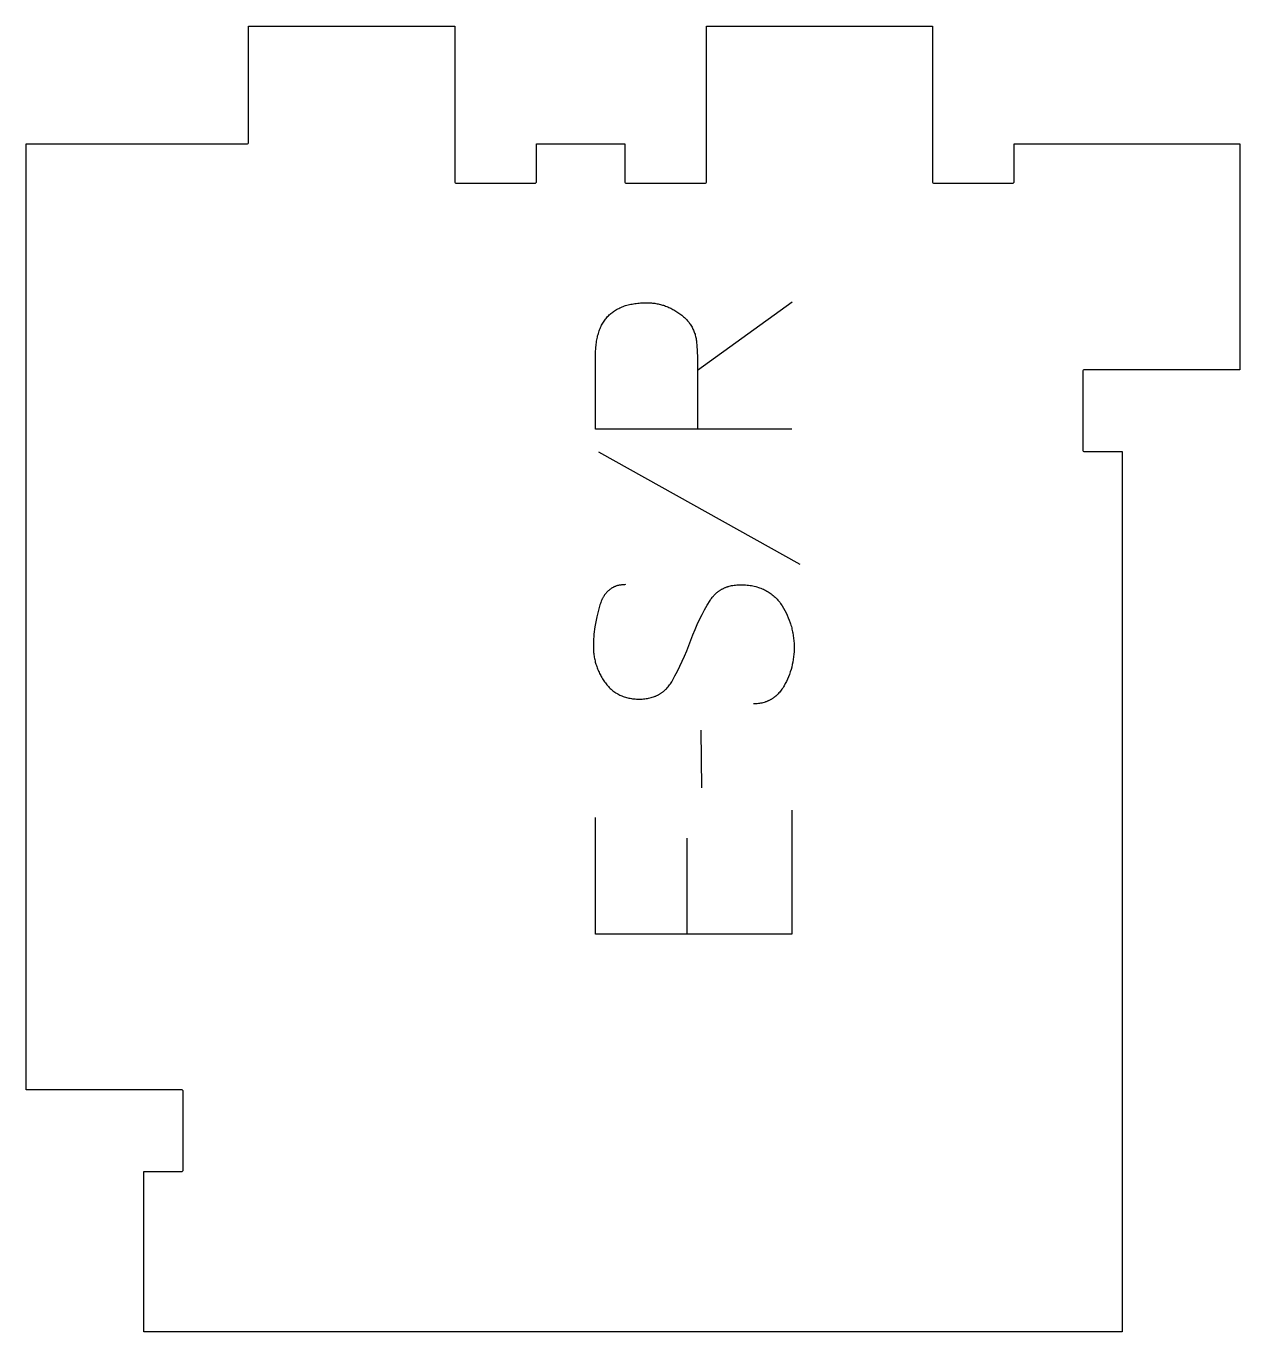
# Model space of a CAD drawing. Extents: x -87 to 98, y -97 to 103.
import ezdxf

# ---------------------------------------------------------------- set-up
doc = ezdxf.new("R2010")
doc.units = 0
doc.layers.add('1_ANYTOOL_1MMDEEP_LABELS_S', color=2, linetype='CONTINUOUS')
doc.layers.add('4_ANYTOOL_CUTTHROUGH_OUTSI', color=5, linetype='CONTINUOUS')

msp = doc.modelspace()

# ---------------------------------------------------------------- linework, layer by layer
at = {"layer": '1_ANYTOOL_1MMDEEP_LABELS_S'}
for p, q in [((15.46, 49.96), (29.94, 60.42)), ((0.37, 37.53), (31.14, 20.34)), ((16.01, -5.03), (16.1, -13.81)), ((13.83, -21.53), (13.83, -36.18))]:
    msp.add_line(p, q, dxfattribs=at)
for points in [[(29.9, 40.96), (-0.1, 40.96), (-0.1, 52.32), (-0.09, 52.81), (-0.07, 53.28), (-0.05, 53.51), (-0.03, 53.74), (-0.01, 53.96), (0.02, 54.18), (0.05, 54.4), (0.09, 54.61), (0.13, 54.82), (0.18, 55.02), (0.22, 55.23), (0.28, 55.42), (0.33, 55.61), (0.39, 55.8), (0.45, 55.99), (0.52, 56.17), (0.59, 56.35), (0.67, 56.52), (0.74, 56.69), (0.83, 56.85), (0.91, 57.02), (1, 57.17), (1.1, 57.33), (1.19, 57.48), (1.3, 57.62), (1.4, 57.77), (1.51, 57.9), (1.62, 58.04), (1.74, 58.17), (1.86, 58.29), (1.98, 58.42), (2.11, 58.54), (2.25, 58.65), (2.38, 58.76), (2.52, 58.87), (2.66, 58.97), (2.81, 59.07), (2.96, 59.17), (3.12, 59.26), (3.28, 59.35), (3.44, 59.43), (3.61, 59.51), (3.78, 59.58), (3.95, 59.66), (4.13, 59.72), (4.31, 59.79), (4.5, 59.85), (4.69, 59.91), (4.88, 59.96), (5.08, 60.01), (5.28, 60.05), (5.48, 60.09), (5.69, 60.13), (5.9, 60.16), (6.12, 60.19), (6.34, 60.22), (6.57, 60.24), (6.79, 60.26), (7.26, 60.28), (7.74, 60.29), (7.92, 60.29), (8.09, 60.28), (8.27, 60.27), (8.44, 60.26), (8.62, 60.24), (8.79, 60.22), (8.96, 60.2), (9.13, 60.17), (9.3, 60.14), (9.46, 60.11), (9.63, 60.07), (9.8, 60.03), (9.96, 59.99), (10.13, 59.94), (10.29, 59.89), (10.45, 59.84), (10.61, 59.78), (10.78, 59.72), (10.94, 59.65), (11.09, 59.58), (11.25, 59.51), (11.41, 59.44), (11.57, 59.36), (11.72, 59.27), (11.87, 59.19), (12.03, 59.1), (12.18, 59.01), (12.33, 58.91), (12.48, 58.81), (12.63, 58.71), (12.78, 58.6), (13.07, 58.38), (13.21, 58.26), (13.35, 58.15), (13.48, 58.03), (13.61, 57.91), (13.73, 57.78), (13.85, 57.66), (13.96, 57.53), (14.07, 57.4), (14.18, 57.27), (14.28, 57.13), (14.38, 56.99), (14.47, 56.85), (14.56, 56.71), (14.64, 56.57), (14.72, 56.42), (14.79, 56.27), (14.86, 56.12), (14.93, 55.96), (14.99, 55.81), (15.04, 55.65), (15.1, 55.48), (15.14, 55.32), (15.19, 55.15), (15.23, 54.98), (15.26, 54.81), (15.29, 54.64), (15.31, 54.46), (15.34, 54.28), (15.35, 54.1), (15.36, 53.92), (15.37, 53.73), (15.46, 51.97), (15.46, 49.96), (15.46, 41)], [(4.49, 17.22), (4.3, 17.21), (4.2, 17.21), (4.11, 17.2), (4.02, 17.2), (3.93, 17.19), (3.84, 17.18), (3.76, 17.16), (3.67, 17.15), (3.59, 17.14), (3.5, 17.12), (3.42, 17.1), (3.34, 17.08), (3.25, 17.06), (3.17, 17.03), (3.1, 17.01), (3.02, 16.98), (2.94, 16.95), (2.86, 16.93), (2.79, 16.89), (2.71, 16.86), (2.64, 16.83), (2.57, 16.79), (2.5, 16.75), (2.43, 16.71), (2.36, 16.67), (2.29, 16.63), (2.22, 16.58), (2.16, 16.54), (2.09, 16.49), (2.03, 16.44), (1.97, 16.39), (1.91, 16.34), (1.85, 16.28), (1.79, 16.23), (1.73, 16.17), (1.67, 16.11), (1.61, 16.05), (1.56, 15.99), (1.5, 15.93), (1.45, 15.86), (1.4, 15.79), (1.34, 15.73), (1.29, 15.66), (1.24, 15.58), (1.2, 15.51), (1.15, 15.44), (1.1, 15.36), (1.06, 15.28), (1.01, 15.2), (0.97, 15.12), (0.93, 15.04), (0.85, 14.87), (0.77, 14.69), (0.7, 14.51), (0.63, 14.32), (0.56, 14.12), (0.5, 13.92), (0.28, 13.11), (0.09, 12.31), (-0.07, 11.53), (-0.21, 10.77), (-0.26, 10.39), (-0.31, 10.01), (-0.35, 9.64), (-0.38, 9.27), (-0.41, 8.91), (-0.43, 8.54), (-0.44, 8.19), (-0.44, 7.83), (-0.44, 7.64), (-0.44, 7.44), (-0.43, 7.25), (-0.41, 7.06), (-0.4, 6.87), (-0.38, 6.68), (-0.35, 6.49), (-0.33, 6.31), (-0.3, 6.12), (-0.26, 5.94), (-0.23, 5.76), (-0.18, 5.57), (-0.14, 5.39), (-0.09, 5.22), (-0.04, 5.04), (0.02, 4.86), (0.08, 4.69), (0.14, 4.51), (0.21, 4.34), (0.28, 4.17), (0.35, 4), (0.43, 3.83), (0.51, 3.66), (0.59, 3.5), (0.68, 3.33), (0.77, 3.17), (0.87, 3.01), (0.97, 2.85), (1.07, 2.69), (1.18, 2.53), (1.29, 2.37), (1.4, 2.22), (1.51, 2.06), (1.63, 1.91), (1.75, 1.77), (1.87, 1.63), (2, 1.5), (2.13, 1.37), (2.26, 1.25), (2.4, 1.13), (2.54, 1.01), (2.68, 0.91), (2.82, 0.8), (2.97, 0.7), (3.12, 0.61), (3.28, 0.52), (3.44, 0.43), (3.6, 0.35), (3.76, 0.28), (3.93, 0.21), (4.1, 0.14), (4.27, 0.08), (4.45, 0.02), (4.62, -0.03), (4.81, -0.07), (4.99, -0.11), (5.18, -0.15), (5.37, -0.18), (5.57, -0.21), (5.76, -0.23), (5.96, -0.25), (6.17, -0.26), (6.38, -0.27), (6.59, -0.27), (6.8, -0.27), (7.01, -0.26), (7.22, -0.24), (7.42, -0.23), (7.62, -0.2), (7.82, -0.17), (8.01, -0.13), (8.2, -0.09), (8.39, -0.05), (8.57, 0.01), (8.75, 0.06), (8.92, 0.13), (9.01, 0.16), (9.09, 0.2), (9.18, 0.23), (9.26, 0.27), (9.34, 0.31), (9.43, 0.35), (9.51, 0.39), (9.59, 0.44), (9.66, 0.48), (9.74, 0.53), (9.82, 0.58), (9.89, 0.63), (9.97, 0.68), (10.04, 0.73), (10.12, 0.78), (10.19, 0.84), (10.26, 0.89), (10.33, 0.95), (10.4, 1.01), (10.47, 1.07), (10.53, 1.13), (10.6, 1.19), (10.67, 1.26), (10.73, 1.32), (10.86, 1.46), (10.98, 1.6), (11.1, 1.74), (11.22, 1.9), (11.33, 2.05), (11.44, 2.22), (11.54, 2.38), (11.64, 2.56), (12.03, 3.27), (12.41, 4.01), (12.78, 4.75), (13.14, 5.52), (13.49, 6.3), (13.83, 7.09), (14.16, 7.9), (14.47, 8.73), (14.78, 9.56), (15.1, 10.36), (15.44, 11.15), (15.8, 11.91), (16.17, 12.66), (16.56, 13.38), (16.96, 14.09), (17.39, 14.77), (17.49, 14.94), (17.61, 15.1), (17.72, 15.25), (17.78, 15.33), (17.85, 15.4), (17.91, 15.47), (17.97, 15.54), (18.03, 15.61), (18.1, 15.68), (18.17, 15.75), (18.23, 15.81), (18.3, 15.87), (18.37, 15.94), (18.44, 16), (18.51, 16.05), (18.58, 16.11), (18.65, 16.17), (18.73, 16.22), (18.8, 16.27), (18.88, 16.33), (18.95, 16.38), (19.03, 16.42), (19.11, 16.47), (19.19, 16.52), (19.27, 16.56), (19.35, 16.6), (19.44, 16.65), (19.52, 16.68), (19.6, 16.72), (19.69, 16.76), (19.78, 16.8), (19.86, 16.83), (19.95, 16.86), (20.04, 16.89), (20.13, 16.92), (20.22, 16.95), (20.32, 16.98), (20.5, 17.02), (20.69, 17.07), (20.89, 17.1), (21.09, 17.14), (21.29, 17.16), (21.5, 17.18), (21.71, 17.19), (21.93, 17.2), (22.15, 17.2), (22.37, 17.2), (22.6, 17.19), (22.83, 17.17), (23.06, 17.15), (23.29, 17.13), (23.51, 17.09), (23.73, 17.06), (23.95, 17.02), (24.16, 16.97), (24.37, 16.92), (24.57, 16.86), (24.78, 16.8), (24.97, 16.73), (25.17, 16.66), (25.36, 16.59), (25.55, 16.5), (25.73, 16.42), (25.91, 16.33), (26.09, 16.23), (26.26, 16.13), (26.43, 16.02), (26.59, 15.91), (26.75, 15.79), (26.91, 15.67), (27.06, 15.55), (27.21, 15.41), (27.36, 15.28), (27.5, 15.13), (27.64, 14.99), (27.78, 14.84), (27.91, 14.68), (28.04, 14.52), (28.16, 14.35), (28.28, 14.18), (28.4, 14), (28.62, 13.64), (28.82, 13.28), (29.01, 12.91), (29.19, 12.54), (29.35, 12.16), (29.5, 11.78), (29.64, 11.4), (29.7, 11.21), (29.76, 11.01), (29.82, 10.82), (29.87, 10.62), (29.92, 10.43), (29.96, 10.23), (30.01, 10.03), (30.04, 9.83), (30.11, 9.43), (30.16, 9.02), (30.2, 8.62), (30.23, 8.2), (30.24, 7.79), (30.24, 7.38), (30.23, 6.97), (30.2, 6.57), (30.16, 6.17), (30.11, 5.78), (30.05, 5.39), (29.97, 5.01), (29.88, 4.63), (29.78, 4.25), (29.66, 3.88), (29.53, 3.51), (29.39, 3.15), (29.24, 2.79), (29.07, 2.44), (28.89, 2.09), (28.7, 1.74), (28.6, 1.58), (28.5, 1.41), (28.39, 1.25), (28.28, 1.1), (28.17, 0.95), (28.05, 0.81), (27.93, 0.68), (27.81, 0.54), (27.69, 0.42), (27.56, 0.3), (27.43, 0.18), (27.3, 0.07), (27.23, 0.02), (27.16, -0.03), (27.09, -0.08), (27.03, -0.13), (26.95, -0.18), (26.88, -0.22), (26.81, -0.27), (26.74, -0.31), (26.67, -0.35), (26.59, -0.4), (26.52, -0.44), (26.44, -0.47), (26.36, -0.51), (26.29, -0.55), (26.21, -0.58), (26.13, -0.61), (26.05, -0.64), (25.97, -0.67), (25.89, -0.7), (25.81, -0.73), (25.65, -0.78), (25.48, -0.83), (25.31, -0.87), (25.13, -0.9), (24.96, -0.93), (24.78, -0.96), (24.59, -0.97), (24.41, -0.99), (24.22, -1), (24.03, -1)], [(29.9, -17.24), (29.9, -36.18), (-0.1, -36.18), (-0.1, -18.36)]]:
    msp.add_lwpolyline(points, dxfattribs=at)
at = {"layer": '4_ANYTOOL_CUTTHROUGH_OUTSI'}
msp.add_lwpolyline([(63.87, 78.8), (63.87, 84.55), (98.37, 84.55), (98.37, 50.05), (74.62, 50.05, 0.414214), (74.37, 49.8), (74.37, 37.8, 0.414214), (74.62, 37.55), (80.37, 37.55), (80.37, -96.95), (-69.13, -96.95), (-69.13, -72.45), (-63.38, -72.45, 0.414214), (-63.13, -72.2), (-63.13, -60.2, 0.414214), (-63.38, -59.95), (-87.13, -59.95), (-87.13, 84.55), (-53.38, 84.55, 0.414214), (-53.13, 84.8), (-53.13, 102.55), (-21.63, 102.55), (-21.63, 78.8, 0.414214), (-21.38, 78.55), (-9.38, 78.55, 0.414214), (-9.13, 78.8), (-9.13, 84.55), (4.37, 84.55), (4.37, 78.8, 0.414214), (4.62, 78.55), (16.62, 78.55, 0.414214), (16.87, 78.8), (16.87, 102.55), (51.37, 102.55), (51.37, 78.8, 0.414214), (51.62, 78.55), (63.62, 78.55, 0.414214)], format="xyb", close=True, dxfattribs=at)

doc.saveas('drawing.dxf')
